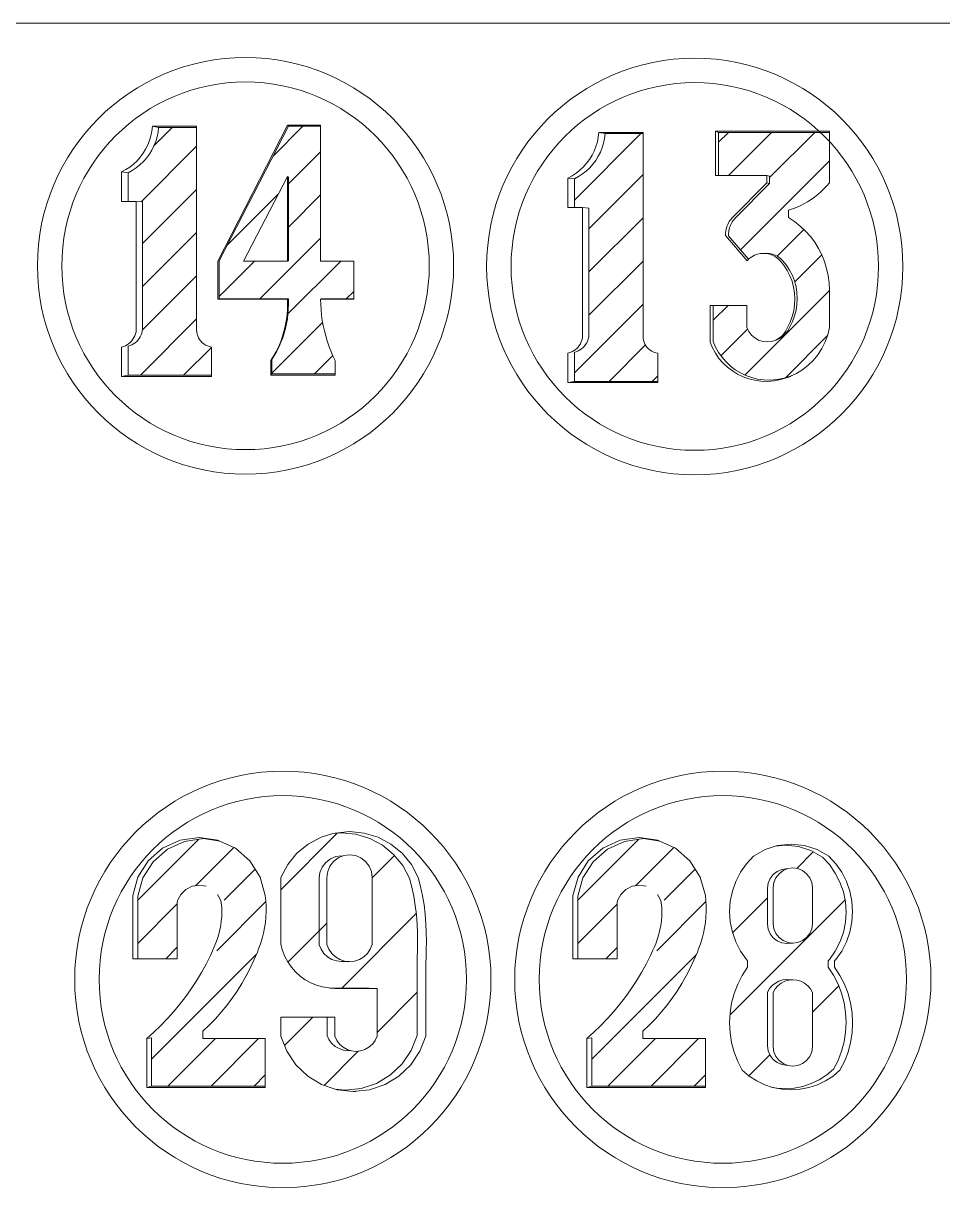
# Model space of a CAD drawing. Header units: inches. Extents: x 104 to 9740, y 936 to 6735.
# Drawn here: x 5773.46 to 5808.18, y 5726.14 to 5770.07 of the extents above; entities that cross this region are included whole.
import ezdxf

# ---------------------------------------------------------------- set-up
doc = ezdxf.new("R2010")
doc.units = ezdxf.units.IN
doc.header["$MEASUREMENT"] = 0
pattern_1 = [(45, (5264.4458, 6307.508), (-0.8148213, 0.8148213), [])]

msp = doc.modelspace()

# ---------------------------------------------------------------- hatches: boundary and pattern name
at = {"lineweight": 20}
h = msp.add_hatch(dxfattribs=at)
h.set_pattern_fill('ANSI31', color=256, scale=9.218651)
h.set_pattern_definition(pattern_1)
h.paths.add_polyline_path([(5780.415, 5757.896), (5780.346, 5757.929), (5780.281, 5757.97), (5780.221, 5758.019), (5780.167, 5758.074), (5780.12, 5758.135), (5780.081, 5758.202), (5780.05, 5758.272), (5780.027, 5758.346), (5780.013, 5758.422), (5780.009, 5758.499), (5780.009, 5766.139), (5778.575, 5766.139), (5778.554, 5765.96), (5778.517, 5765.784), (5778.466, 5765.612), (5778.399, 5765.445), (5778.319, 5765.284), (5778.224, 5765.131), (5778.117, 5764.987), (5777.998, 5764.853), (5777.867, 5764.729), (5777.726, 5764.617), (5777.576, 5764.518), (5777.418, 5764.432), (5777.418, 5763.35), (5777.73, 5763.35), (5777.968, 5763.333), (5777.968, 5758.529), (5777.958, 5758.455), (5777.94, 5758.382), (5777.915, 5758.311), (5777.883, 5758.244), (5777.843, 5758.18), (5777.797, 5758.121), (5777.745, 5758.067), (5777.688, 5758.019), (5777.626, 5757.977), (5777.56, 5757.941), (5777.49, 5757.913), (5777.418, 5757.893), (5777.418, 5756.793), (5780.564, 5756.793), (5780.564, 5757.856), (5780.489, 5757.872)])
h = msp.add_hatch(dxfattribs=at)
h.set_pattern_fill('ANSI31', color=256, scale=9.218651)
h.set_pattern_definition([(45, (5264.4458, 6307.508), (-0.8148213, 0.8148213), [])])
h.paths.add_polyline_path([(5784.689, 5766.186), (5783.472, 5766.186), (5780.861, 5761.101), (5780.861, 5759.675), (5783.472, 5759.675), (5783.473, 5759.461), (5783.469, 5759.279), (5783.456, 5759.097), (5783.434, 5758.915), (5783.403, 5758.735), (5783.364, 5758.557), (5783.316, 5758.38), (5783.259, 5758.207), (5783.194, 5758.036), (5783.121, 5757.869), (5783.04, 5757.705), (5782.951, 5757.545), (5782.854, 5757.39), (5782.854, 5756.841), (5785.244, 5756.841), (5785.244, 5757.348), (5785.157, 5757.528), (5785.078, 5757.711), (5785.005, 5757.897), (5784.94, 5758.085), (5784.882, 5758.276), (5784.831, 5758.469), (5784.789, 5758.664), (5784.753, 5758.86), (5784.726, 5759.058), (5784.706, 5759.257), (5784.693, 5759.456), (5784.688, 5759.675), (5785.938, 5759.675), (5785.938, 5761.096), (5784.689, 5761.096)])
h.paths.add_polyline_path([(5783.44, 5764.288), (5783.472, 5764.262), (5783.472, 5761.101), (5783.44, 5761.096), (5781.774, 5761.096)], flags=16)
h = msp.add_hatch(dxfattribs=at)
h.set_pattern_fill('ANSI31', color=256, scale=9.218651)
h.set_pattern_definition(pattern_1)
h.paths.add_polyline_path([(5797.268, 5757.663), (5797.199, 5757.696), (5797.133, 5757.737), (5797.073, 5757.786), (5797.02, 5757.841), (5796.973, 5757.902), (5796.934, 5757.969), (5796.902, 5758.039), (5796.88, 5758.113), (5796.866, 5758.189), (5796.862, 5758.266), (5796.862, 5765.906), (5795.428, 5765.906), (5795.407, 5765.727), (5795.37, 5765.551), (5795.318, 5765.379), (5795.252, 5765.212), (5795.171, 5765.052), (5795.077, 5764.898), (5794.97, 5764.754), (5794.851, 5764.62), (5794.72, 5764.496), (5794.579, 5764.384), (5794.429, 5764.285), (5794.271, 5764.199), (5794.271, 5763.117), (5794.583, 5763.117), (5794.821, 5763.1), (5794.821, 5758.296), (5794.811, 5758.222), (5794.793, 5758.149), (5794.768, 5758.078), (5794.735, 5758.011), (5794.696, 5757.947), (5794.65, 5757.888), (5794.598, 5757.834), (5794.541, 5757.786), (5794.479, 5757.744), (5794.413, 5757.708), (5794.343, 5757.68), (5794.271, 5757.66), (5794.271, 5756.56), (5797.417, 5756.56), (5797.417, 5757.623), (5797.341, 5757.639)])
h = msp.add_hatch(dxfattribs=at)
h.set_pattern_fill('ANSI31', color=256, scale=9.218651)
h.set_pattern_definition(pattern_1)
h.paths.add_polyline_path([(5803.9, 5765.953), (5799.715, 5765.953), (5799.715, 5764.332), (5801.54, 5764.332), (5801.639, 5764.304), (5801.639, 5764.029), (5800.348, 5762.726), (5800.268, 5762.632), (5800.233, 5762.582), (5800.201, 5762.529), (5800.173, 5762.474), (5800.149, 5762.417), (5800.129, 5762.359), (5800.113, 5762.299), (5800.102, 5762.239), (5800.091, 5762.116), (5800.092, 5762.055), (5800.851, 5761.17), (5800.875, 5761.194), (5800.97, 5761.263), (5801.074, 5761.318), (5801.184, 5761.358), (5801.299, 5761.382), (5801.416, 5761.39), (5801.516, 5761.391), (5801.632, 5761.383), (5801.745, 5761.359), (5801.854, 5761.319), (5801.957, 5761.265), (5802.051, 5761.196), (5802.134, 5761.116), (5802.275, 5760.942), (5802.397, 5760.755), (5802.5, 5760.556), (5802.58, 5760.347), (5802.639, 5760.131), (5802.675, 5759.91), (5802.687, 5759.687), (5802.676, 5759.464), (5802.642, 5759.243), (5802.585, 5759.026), (5802.506, 5758.817), (5802.406, 5758.617), (5802.335, 5758.469), (5802.235, 5758.339), (5802.11, 5758.231), (5801.967, 5758.151), (5801.871, 5758.119), (5801.713, 5758.069), (5801.548, 5758.052), (5801.383, 5758.069), (5801.224, 5758.119), (5801.079, 5758.2), (5800.954, 5758.308), (5800.853, 5758.44), (5800.781, 5758.589), (5800.781, 5759.422), (5799.513, 5759.422), (5799.513, 5758.067), (5799.603, 5757.856), (5799.715, 5757.655), (5799.847, 5757.467), (5799.997, 5757.294), (5800.164, 5757.136), (5800.347, 5756.997), (5800.543, 5756.877), (5800.75, 5756.778), (5800.967, 5756.701), (5801.19, 5756.647), (5801.417, 5756.615), (5801.647, 5756.608), (5801.923, 5756.631), (5802.195, 5756.685), (5802.46, 5756.77), (5802.655, 5756.858), (5802.864, 5756.984), (5803.086, 5757.155), (5803.288, 5757.349), (5803.466, 5757.566), (5803.617, 5757.801), (5803.741, 5758.053), (5803.836, 5758.317), (5803.9, 5758.589), (5803.9, 5760.007), (5803.888, 5760.28), (5803.853, 5760.551), (5803.795, 5760.818), (5803.714, 5761.079), (5803.612, 5761.332), (5803.488, 5761.576), (5803.344, 5761.807), (5803.18, 5762.026), (5802.998, 5762.23), (5802.8, 5762.418), (5802.586, 5762.588), (5802.358, 5762.739), (5802.358, 5763.016), (5802.508, 5763.066), (5802.654, 5763.123), (5802.798, 5763.187), (5802.938, 5763.258), (5803.074, 5763.336), (5803.207, 5763.42), (5803.335, 5763.511), (5803.458, 5763.609), (5803.577, 5763.712), (5803.69, 5763.821), (5803.798, 5763.935), (5803.9, 5764.055)])
h = msp.add_hatch(dxfattribs=at)
h.set_pattern_fill('ANSI31', color=256, scale=17)
h.set_pattern_definition([(45, (4831.5776, 6621.9508), (-1.502602, 1.502602), [])])
h.paths.add_polyline_path([(5788.333, 5734.67), (5788.34, 5734.799), (5788.35, 5735.116), (5788.352, 5735.434), (5788.345, 5735.751), (5788.331, 5736.068), (5788.305, 5736.44), (5788.265, 5736.787), (5788.21, 5737.133), (5788.138, 5737.475), (5788.052, 5737.813), (5787.794, 5738.294), (5787.447, 5738.715), (5787.025, 5739.06), (5786.544, 5739.316), (5786.023, 5739.474), (5785.48, 5739.528), (5785.153, 5739.496), (5784.708, 5739.361), (5784.222, 5739.102), (5783.796, 5738.753), (5783.446, 5738.328), (5783.186, 5737.843), (5783.186, 5735.311), (5783.249, 5735.082), (5783.337, 5734.863), (5783.45, 5734.654), (5783.585, 5734.46), (5783.742, 5734.282), (5783.917, 5734.124), (5784.11, 5733.985), (5784.316, 5733.87), (5784.535, 5733.779), (5784.762, 5733.713), (5784.996, 5733.673), (5785.033, 5733.67), (5786.506, 5733.67), (5786.819, 5733.659), (5786.819, 5731.856), (5786.748, 5731.696), (5786.646, 5731.555), (5786.516, 5731.438), (5786.365, 5731.351), (5786.199, 5731.297), (5786.025, 5731.279), (5785.852, 5731.297), (5785.549, 5731.331), (5785.384, 5731.385), (5785.235, 5731.471), (5785.106, 5731.587), (5785.005, 5731.727), (5784.935, 5731.885), (5784.935, 5732.577), (5783.186, 5732.577), (5783.186, 5731.856), (5783.411, 5731.283), (5783.755, 5730.772), (5784.202, 5730.347), (5784.729, 5730.028), (5785.242, 5729.854), (5785.621, 5729.813), (5786.227, 5729.879), (5786.805, 5730.075), (5787.327, 5730.39), (5787.769, 5730.811), (5788.11, 5731.317), (5788.333, 5731.885)])
h.paths.add_polyline_path([(5786.455, 5734.978), (5786.316, 5734.847), (5786.152, 5734.75), (5785.972, 5734.689), (5785.782, 5734.669), (5785.593, 5734.689), (5785.412, 5734.75), (5785.249, 5734.847), (5785.11, 5734.978), (5785.002, 5735.134), (5784.93, 5735.311), (5784.93, 5737.843), (5784.959, 5738.063), (5785.044, 5738.269), (5785.18, 5738.445), (5785.356, 5738.581), (5785.562, 5738.666), (5785.782, 5738.695), (5786.003, 5738.666), (5786.208, 5738.581), (5786.385, 5738.445), (5786.52, 5738.269), (5786.605, 5738.063), (5786.634, 5737.843), (5786.634, 5735.311), (5786.562, 5735.134)], flags=16)
h = msp.add_hatch(dxfattribs=at)
h.set_pattern_fill('ANSI31', color=256, scale=9.218651)
h.set_pattern_definition([(45, (5142.3769, 6307.508), (-0.8148213, 0.8148213), [])])
h.paths.add_polyline_path([(5782.602, 5731.764), (5780.244, 5731.764), (5780.244, 5732.042), (5780.485, 5732.271), (5780.716, 5732.511), (5780.937, 5732.759), (5781.147, 5733.017), (5781.347, 5733.283), (5781.536, 5733.556), (5781.713, 5733.838), (5781.878, 5734.126), (5782.032, 5734.421), (5782.173, 5734.723), (5782.302, 5735.029), (5782.345, 5735.149), (5782.418, 5735.341), (5782.48, 5735.537), (5782.532, 5735.735), (5782.574, 5735.936), (5782.606, 5736.14), (5782.626, 5736.344), (5782.636, 5736.549), (5782.636, 5736.755), (5782.624, 5736.96), (5782.602, 5737.164), (5782.404, 5737.86), (5782.016, 5738.471), (5781.472, 5738.947), (5780.881, 5739.218), (5780.263, 5739.308), (5779.554, 5739.205), (5778.904, 5738.906), (5778.364, 5738.435), (5777.981, 5737.83), (5777.784, 5737.141), (5777.791, 5736.425), (5777.791, 5734.777), (5779.267, 5734.777), (5779.267, 5736.943), (5779.405, 5737.204), (5779.597, 5737.39), (5779.835, 5737.509), (5780.099, 5737.55), (5780.263, 5737.523), (5780.362, 5737.509), (5780.367, 5737.507), (5780.524, 5737.483), (5780.76, 5737.365), (5780.95, 5737.18), (5781.074, 5736.947), (5781.121, 5736.687), (5781.121, 5736.52), (5781.113, 5736.353), (5781.097, 5736.186), (5781.073, 5736.021), (5781.041, 5735.856), (5781.001, 5735.694), (5780.954, 5735.534), (5780.898, 5735.376), (5780.835, 5735.221), (5780.765, 5735.069), (5780.687, 5734.896), (5780.526, 5734.576), (5780.353, 5734.263), (5780.169, 5733.956), (5779.973, 5733.657), (5779.766, 5733.365), (5779.549, 5733.081), (5779.321, 5732.805), (5779.083, 5732.538), (5778.835, 5732.28), (5778.577, 5732.032), (5778.311, 5731.794), (5778.311, 5729.97), (5782.602, 5729.97)])
h = msp.add_hatch(dxfattribs=at)
h.set_pattern_fill('ANSI31', color=256, scale=9.218651)
h.set_pattern_definition([(45, (5158.9908, 6307.508), (-0.8148213, 0.8148213), [])])
h.paths.add_polyline_path([(5799.216, 5731.764), (5796.858, 5731.764), (5796.858, 5732.042), (5797.099, 5732.271), (5797.33, 5732.511), (5797.551, 5732.759), (5797.761, 5733.017), (5797.961, 5733.283), (5798.149, 5733.556), (5798.327, 5733.838), (5798.492, 5734.126), (5798.646, 5734.421), (5798.787, 5734.723), (5798.915, 5735.029), (5798.959, 5735.149), (5799.031, 5735.341), (5799.094, 5735.537), (5799.146, 5735.735), (5799.188, 5735.936), (5799.219, 5736.14), (5799.24, 5736.344), (5799.25, 5736.549), (5799.249, 5736.755), (5799.238, 5736.96), (5799.216, 5737.164), (5799.017, 5737.86), (5798.63, 5738.471), (5798.086, 5738.947), (5797.495, 5739.218), (5796.877, 5739.308), (5796.168, 5739.205), (5795.517, 5738.906), (5794.978, 5738.435), (5794.595, 5737.83), (5794.398, 5737.141), (5794.405, 5736.425), (5794.405, 5734.777), (5795.881, 5734.777), (5795.881, 5736.943), (5796.019, 5737.204), (5796.21, 5737.39), (5796.449, 5737.509), (5796.713, 5737.55), (5796.877, 5737.523), (5796.976, 5737.509), (5796.981, 5737.507), (5797.138, 5737.483), (5797.374, 5737.365), (5797.563, 5737.18), (5797.688, 5736.947), (5797.735, 5736.687), (5797.735, 5736.52), (5797.727, 5736.353), (5797.711, 5736.186), (5797.687, 5736.021), (5797.655, 5735.856), (5797.615, 5735.694), (5797.568, 5735.534), (5797.512, 5735.376), (5797.449, 5735.221), (5797.379, 5735.069), (5797.3, 5734.896), (5797.14, 5734.576), (5796.967, 5734.263), (5796.783, 5733.956), (5796.587, 5733.657), (5796.38, 5733.365), (5796.163, 5733.081), (5795.935, 5732.805), (5795.696, 5732.538), (5795.448, 5732.28), (5795.191, 5732.032), (5794.924, 5731.794), (5794.924, 5729.97), (5799.216, 5729.97)])
h = msp.add_hatch(dxfattribs=at)
h.set_pattern_fill('ANSI31', color=256, scale=17)
h.set_pattern_definition([(45, (4835.2674, 6621.9863), (-1.502602, 1.502602), [])])
h.paths.add_polyline_path([(5803.856, 5734.698), (5803.9, 5734.746), (5804.121, 5735.063), (5804.298, 5735.407), (5804.426, 5735.771), (5804.505, 5736.15), (5804.531, 5736.536), (5804.505, 5736.922), (5804.426, 5737.3), (5804.298, 5737.665), (5804.121, 5738.009), (5803.9, 5738.326), (5803.638, 5738.61), (5803.203, 5738.855), (5802.727, 5739.005), (5802.23, 5739.056), (5801.855, 5739.018), (5801.472, 5738.896), (5801.033, 5738.65), (5800.768, 5738.363), (5800.545, 5738.043), (5800.366, 5737.695), (5800.236, 5737.327), (5800.158, 5736.945), (5800.131, 5736.555), (5800.158, 5736.165), (5800.236, 5735.783), (5800.366, 5735.415), (5800.545, 5735.067), (5800.768, 5734.747), (5800.813, 5734.699), (5800.813, 5734.46), (5800.609, 5734.146), (5800.44, 5733.813), (5800.306, 5733.463), (5800.209, 5733.102), (5800.151, 5732.732), (5800.131, 5732.359), (5800.151, 5731.985), (5800.209, 5731.615), (5800.306, 5731.254), (5800.44, 5730.904), (5800.609, 5730.571), (5800.869, 5730.352), (5801.154, 5730.168), (5801.46, 5730.022), (5801.755, 5729.924), (5801.895, 5729.897), (5802.23, 5729.876), (5802.566, 5729.897), (5802.896, 5729.961), (5803.215, 5730.066), (5803.518, 5730.211), (5803.8, 5730.393), (5804.057, 5730.61), (5804.225, 5730.94), (5804.358, 5731.286), (5804.453, 5731.644), (5804.511, 5732.01), (5804.531, 5732.38), (5804.511, 5732.75), (5804.453, 5733.116), (5804.358, 5733.474), (5804.225, 5733.82), (5804.057, 5734.151), (5803.856, 5734.462)])
h.paths.add_polyline_path([(5802.821, 5733.924), (5802.958, 5733.853), (5803.079, 5733.757), (5803.18, 5733.639), (5803.256, 5733.505), (5803.256, 5731.458), (5803.231, 5731.267), (5803.157, 5731.089), (5803.04, 5730.936), (5802.887, 5730.819), (5802.71, 5730.745), (5802.519, 5730.72), (5802.328, 5730.745), (5802.106, 5730.783), (5801.929, 5730.856), (5801.778, 5730.972), (5801.662, 5731.123), (5801.589, 5731.299), (5801.564, 5731.488), (5801.564, 5733.516), (5801.64, 5733.649), (5801.739, 5733.765), (5801.859, 5733.86), (5801.995, 5733.93), (5802.142, 5733.974), (5802.295, 5733.989), (5802.519, 5733.983), (5802.673, 5733.968)], flags=16)
h.paths.add_polyline_path([(5802.71, 5735.385), (5802.519, 5735.36), (5802.295, 5735.353), (5802.106, 5735.378), (5801.929, 5735.451), (5801.778, 5735.567), (5801.662, 5735.718), (5801.589, 5735.894), (5801.564, 5736.083), (5801.564, 5737.435), (5801.589, 5737.624), (5801.662, 5737.8), (5801.778, 5737.951), (5801.929, 5738.067), (5802.106, 5738.14), (5802.328, 5738.175), (5802.519, 5738.2), (5802.71, 5738.175), (5802.887, 5738.101), (5803.04, 5737.984), (5803.157, 5737.831), (5803.231, 5737.653), (5803.256, 5737.463), (5803.256, 5736.098), (5803.231, 5735.907), (5803.157, 5735.729), (5803.04, 5735.576), (5802.887, 5735.459)], flags=16)

# ---------------------------------------------------------------- linework, layer by layer
for p, q in [((6054.431, 5770.07), (5667.676, 5770.07)), ((5783.472, 5766.186), (5784.689, 5766.186)), ((5799.597, 5765.998), (5799.597, 5764.332)), ((5799.715, 5765.953), (5799.715, 5764.332)), ((5777.418, 5764.432), (5777.418, 5763.35)), ((5783.44, 5761.096), (5783.44, 5764.288)), ((5794.271, 5764.199), (5794.271, 5763.117)), ((5799.597, 5764.332), (5799.715, 5764.332)), ((5799.715, 5764.332), (5801.54, 5764.332)), ((5801.54, 5764.332), (5801.639, 5764.304)), ((5801.639, 5764.304), (5801.639, 5764.029)), ((5801.871, 5758.119), (5801.713, 5758.069)), ((5777.418, 5756.793), (5780.564, 5756.793)), ((5794.271, 5756.56), (5797.417, 5756.56)), ((5802.365, 5733.968), (5802.217, 5733.924)), ((5802.519, 5733.983), (5802.365, 5733.968))]:
    msp.add_line(p, q, dxfattribs=at)
for points in [[(5777.175, 5756.746), (5780.564, 5756.746), (5780.564, 5756.793), (5780.564, 5757.856), (5780.489, 5757.872), (5780.415, 5757.896), (5780.346, 5757.929), (5780.281, 5757.97), (5780.221, 5758.019), (5780.167, 5758.074), (5780.12, 5758.135), (5780.081, 5758.202), (5780.05, 5758.272), (5780.027, 5758.346), (5780.013, 5758.422), (5780.009, 5758.499), (5780.009, 5766.139), (5780.009, 5766.184), (5778.343, 5766.184), (5778.322, 5766.003), (5778.285, 5765.826), (5778.233, 5765.652), (5778.166, 5765.483), (5778.084, 5765.321), (5777.989, 5765.166), (5777.881, 5765.02), (5777.76, 5764.885), (5777.628, 5764.76), (5777.486, 5764.647), (5777.335, 5764.547), (5777.175, 5764.46), (5777.175, 5763.35), (5777.418, 5763.35), (5777.73, 5763.35), (5777.73, 5758.499), (5777.72, 5758.424), (5777.702, 5758.35), (5777.677, 5758.279), (5777.644, 5758.211), (5777.604, 5758.146), (5777.558, 5758.087), (5777.505, 5758.032), (5777.448, 5757.983), (5777.385, 5757.941), (5777.318, 5757.905), (5777.248, 5757.877), (5777.175, 5757.856), (5777.175, 5756.746), (5777.418, 5756.793), (5777.418, 5757.893), (5777.49, 5757.913), (5777.56, 5757.941), (5777.626, 5757.977), (5777.688, 5758.019), (5777.745, 5758.067), (5777.797, 5758.121), (5777.843, 5758.18), (5777.883, 5758.244), (5777.915, 5758.311), (5777.94, 5758.382), (5777.958, 5758.455), (5777.968, 5758.529), (5777.968, 5763.333), (5777.73, 5763.35)], [(5777.175, 5764.46), (5777.418, 5764.432), (5777.576, 5764.518), (5777.726, 5764.617), (5777.867, 5764.729), (5777.998, 5764.853), (5778.117, 5764.987), (5778.224, 5765.131), (5778.319, 5765.284), (5778.399, 5765.445), (5778.466, 5765.612), (5778.517, 5765.784), (5778.554, 5765.96), (5778.575, 5766.139)], [(5778.343, 5766.184), (5778.575, 5766.139), (5780.009, 5766.139)], [(5780.803, 5759.655), (5780.803, 5761.096), (5783.44, 5766.231)], [(5784.689, 5759.655), (5785.938, 5759.655), (5785.938, 5759.675), (5785.938, 5761.096), (5784.689, 5761.096), (5784.689, 5766.186), (5784.689, 5766.231), (5783.44, 5766.231), (5783.472, 5766.186), (5780.861, 5761.101), (5780.861, 5759.675)], [(5794.028, 5756.513), (5797.417, 5756.513), (5797.417, 5756.56), (5797.417, 5757.623), (5797.341, 5757.639), (5797.268, 5757.663), (5797.199, 5757.696), (5797.133, 5757.737), (5797.073, 5757.786), (5797.02, 5757.841), (5796.973, 5757.902), (5796.934, 5757.969), (5796.902, 5758.039), (5796.88, 5758.113), (5796.866, 5758.189), (5796.862, 5758.266), (5796.862, 5765.906), (5796.862, 5765.951), (5795.196, 5765.951), (5795.175, 5765.77), (5795.138, 5765.593), (5795.086, 5765.419), (5795.019, 5765.25), (5794.937, 5765.088), (5794.842, 5764.933), (5794.734, 5764.787), (5794.613, 5764.652), (5794.481, 5764.527), (5794.339, 5764.414), (5794.188, 5764.314), (5794.028, 5764.227), (5794.028, 5763.117), (5794.271, 5763.117), (5794.583, 5763.117), (5794.583, 5758.266), (5794.573, 5758.191), (5794.555, 5758.117), (5794.53, 5758.046), (5794.497, 5757.978), (5794.457, 5757.913), (5794.411, 5757.854), (5794.358, 5757.799), (5794.3, 5757.75), (5794.238, 5757.708), (5794.171, 5757.672), (5794.101, 5757.644), (5794.028, 5757.623), (5794.028, 5756.513), (5794.271, 5756.56), (5794.271, 5757.66), (5794.343, 5757.68), (5794.413, 5757.708), (5794.479, 5757.744), (5794.541, 5757.786), (5794.598, 5757.834), (5794.65, 5757.888), (5794.696, 5757.947), (5794.735, 5758.011), (5794.768, 5758.078), (5794.793, 5758.149), (5794.811, 5758.222), (5794.821, 5758.296), (5794.821, 5763.1), (5794.583, 5763.117)], [(5794.028, 5764.227), (5794.271, 5764.199), (5794.429, 5764.285), (5794.579, 5764.384), (5794.72, 5764.496), (5794.851, 5764.62), (5794.97, 5764.754), (5795.077, 5764.898), (5795.171, 5765.052), (5795.252, 5765.212), (5795.318, 5765.379), (5795.37, 5765.551), (5795.407, 5765.727), (5795.428, 5765.906)], [(5795.196, 5765.951), (5795.428, 5765.906), (5796.862, 5765.906)], [(5803.086, 5757.155), (5803.288, 5757.349), (5803.466, 5757.566), (5803.617, 5757.801), (5803.741, 5758.053), (5803.836, 5758.317), (5803.9, 5758.589), (5803.9, 5760.007), (5803.888, 5760.28), (5803.853, 5760.551), (5803.795, 5760.818), (5803.714, 5761.079), (5803.612, 5761.332), (5803.488, 5761.576), (5803.344, 5761.807), (5803.18, 5762.026), (5802.998, 5762.23), (5802.8, 5762.418), (5802.586, 5762.588), (5802.358, 5762.739), (5802.358, 5763.016), (5802.508, 5763.066), (5802.654, 5763.123), (5802.798, 5763.187), (5802.938, 5763.258), (5803.074, 5763.336), (5803.207, 5763.42), (5803.335, 5763.511), (5803.458, 5763.609), (5803.577, 5763.712), (5803.69, 5763.821), (5803.798, 5763.935), (5803.9, 5764.055), (5803.9, 5765.953)], [(5801.54, 5764.055), (5800.237, 5762.739), (5800.155, 5762.644), (5800.12, 5762.593), (5800.088, 5762.54), (5800.06, 5762.484), (5800.036, 5762.427), (5800.015, 5762.368), (5799.999, 5762.308), (5799.988, 5762.247), (5799.977, 5762.123), (5799.978, 5762.061), (5800.791, 5761.113), (5800.851, 5761.17), (5800.875, 5761.194), (5800.97, 5761.263), (5801.074, 5761.318), (5801.184, 5761.358), (5801.299, 5761.382), (5801.416, 5761.39)], [(5801.54, 5764.332), (5801.54, 5764.055), (5801.639, 5764.029), (5800.348, 5762.726), (5800.268, 5762.632), (5800.233, 5762.582), (5800.201, 5762.529), (5800.173, 5762.474), (5800.149, 5762.417), (5800.129, 5762.359), (5800.113, 5762.299), (5800.102, 5762.239), (5800.091, 5762.116), (5800.092, 5762.055), (5800.851, 5761.17)], [(5783.44, 5759.655), (5780.803, 5759.655), (5780.861, 5759.675), (5783.472, 5759.675)], [(5785.938, 5759.675), (5784.709, 5759.675), (5784.689, 5759.655), (5784.693, 5759.456), (5784.706, 5759.257), (5784.726, 5759.058), (5784.753, 5758.86), (5784.789, 5758.664), (5784.831, 5758.469), (5784.882, 5758.276), (5784.94, 5758.085), (5785.005, 5757.897), (5785.078, 5757.711), (5785.157, 5757.528), (5785.244, 5757.348), (5785.244, 5756.841), (5785.244, 5756.793), (5782.815, 5756.793), (5782.815, 5757.348), (5782.913, 5757.505), (5783.003, 5757.666), (5783.085, 5757.831), (5783.159, 5758), (5783.224, 5758.173), (5783.281, 5758.348), (5783.33, 5758.526), (5783.37, 5758.706), (5783.401, 5758.888), (5783.423, 5759.071), (5783.436, 5759.255), (5783.44, 5759.44)], [(5783.44, 5759.44), (5783.44, 5759.655), (5783.472, 5759.675), (5783.473, 5759.461), (5783.469, 5759.279), (5783.456, 5759.097), (5783.434, 5758.915), (5783.403, 5758.735), (5783.364, 5758.557), (5783.316, 5758.38), (5783.259, 5758.207), (5783.194, 5758.036), (5783.121, 5757.869), (5783.04, 5757.705), (5782.951, 5757.545), (5782.854, 5757.39), (5782.854, 5756.841)], [(5801.713, 5758.069), (5801.548, 5758.052), (5801.383, 5758.069), (5801.224, 5758.119), (5801.079, 5758.2), (5800.954, 5758.308), (5800.853, 5758.44), (5800.781, 5758.589), (5800.781, 5759.422), (5799.513, 5759.422), (5799.393, 5759.422), (5799.393, 5758.034), (5799.484, 5757.821), (5799.597, 5757.618), (5799.73, 5757.428), (5799.882, 5757.253), (5800.051, 5757.094), (5800.235, 5756.954), (5800.433, 5756.833), (5800.642, 5756.733), (5800.861, 5756.655), (5801.086, 5756.6), (5801.316, 5756.568), (5801.548, 5756.56), (5801.827, 5756.583), (5802.102, 5756.638), (5802.369, 5756.724), (5802.624, 5756.84), (5802.655, 5756.858), (5802.864, 5756.984), (5803.086, 5757.155)], [(5799.513, 5759.422), (5799.513, 5758.067), (5799.603, 5757.856), (5799.715, 5757.655), (5799.847, 5757.467), (5799.997, 5757.294), (5800.164, 5757.136), (5800.347, 5756.997), (5800.543, 5756.877), (5800.75, 5756.778), (5800.967, 5756.701), (5801.19, 5756.647), (5801.417, 5756.615), (5801.647, 5756.608), (5801.923, 5756.631), (5802.195, 5756.685), (5802.46, 5756.77), (5802.655, 5756.858)], [(5782.815, 5756.793), (5782.854, 5756.841), (5785.244, 5756.841)], [(5777.603, 5734.777), (5777.603, 5736.441), (5777.596, 5737.164), (5777.794, 5737.86), (5778.181, 5738.471), (5778.726, 5738.947), (5779.383, 5739.249), (5780.099, 5739.352), (5780.815, 5739.249), (5780.881, 5739.218), (5781.472, 5738.947), (5782.016, 5738.471), (5782.404, 5737.86), (5782.602, 5737.164), (5782.624, 5736.96), (5782.636, 5736.755), (5782.636, 5736.549), (5782.626, 5736.344), (5782.606, 5736.14), (5782.574, 5735.936), (5782.532, 5735.735), (5782.48, 5735.537), (5782.418, 5735.341), (5782.345, 5735.149), (5782.302, 5735.029), (5782.173, 5734.723), (5782.032, 5734.421), (5781.878, 5734.126), (5781.713, 5733.838), (5781.536, 5733.556), (5781.347, 5733.283), (5781.147, 5733.017), (5780.937, 5732.759), (5780.716, 5732.511), (5780.485, 5732.271), (5780.244, 5732.042), (5780.244, 5731.764), (5782.602, 5731.764), (5782.602, 5729.97), (5782.602, 5729.923), (5778.127, 5729.923)], [(5784.708, 5739.361), (5784.222, 5739.102), (5783.796, 5738.753), (5783.446, 5738.328), (5783.186, 5737.843), (5783.186, 5735.311), (5783.249, 5735.082), (5783.337, 5734.863), (5783.45, 5734.654), (5783.585, 5734.46), (5783.742, 5734.282), (5783.917, 5734.124), (5784.11, 5733.985), (5784.316, 5733.87), (5784.535, 5733.779), (5784.762, 5733.713), (5784.996, 5733.673), (5785.033, 5733.67), (5785.232, 5733.659), (5786.819, 5733.659)], [(5784.708, 5739.361), (5785.153, 5739.496), (5785.235, 5739.52), (5785.783, 5739.574), (5786.33, 5739.52), (5786.857, 5739.361), (5787.343, 5739.102), (5787.769, 5738.753), (5788.119, 5738.328), (5788.379, 5737.843), (5788.467, 5737.501), (5788.539, 5737.155), (5788.595, 5736.807), (5788.636, 5736.456), (5788.662, 5736.08), (5788.676, 5735.76), (5788.683, 5735.44), (5788.681, 5735.119), (5788.671, 5734.799), (5788.664, 5734.669), (5788.664, 5731.856), (5788.438, 5731.283), (5788.094, 5730.772), (5787.648, 5730.347), (5787.121, 5730.028), (5786.537, 5729.831), (5786.025, 5729.775)], [(5785.242, 5729.854), (5785.621, 5729.813), (5786.227, 5729.879), (5786.805, 5730.075), (5787.327, 5730.39), (5787.769, 5730.811), (5788.11, 5731.317), (5788.333, 5731.885), (5788.333, 5734.67), (5788.34, 5734.799), (5788.35, 5735.116), (5788.352, 5735.434), (5788.345, 5735.751), (5788.331, 5736.068), (5788.305, 5736.44), (5788.265, 5736.787), (5788.21, 5737.133), (5788.138, 5737.475), (5788.052, 5737.813), (5787.794, 5738.294), (5787.447, 5738.715), (5787.025, 5739.06), (5786.544, 5739.316), (5786.023, 5739.474), (5785.48, 5739.528), (5785.153, 5739.496)], [(5794.217, 5734.777), (5794.217, 5736.441), (5794.21, 5737.164), (5794.408, 5737.86), (5794.795, 5738.471), (5795.34, 5738.947), (5795.997, 5739.249), (5796.713, 5739.352), (5797.428, 5739.249), (5797.495, 5739.218), (5798.086, 5738.947), (5798.63, 5738.471), (5799.017, 5737.86), (5799.216, 5737.164), (5799.238, 5736.96), (5799.249, 5736.755), (5799.25, 5736.549), (5799.24, 5736.344), (5799.219, 5736.14), (5799.188, 5735.936), (5799.146, 5735.735), (5799.094, 5735.537), (5799.031, 5735.341), (5798.959, 5735.149), (5798.915, 5735.029), (5798.787, 5734.723), (5798.646, 5734.421), (5798.492, 5734.126), (5798.327, 5733.838), (5798.149, 5733.556), (5797.961, 5733.283), (5797.761, 5733.017), (5797.551, 5732.759), (5797.33, 5732.511), (5797.099, 5732.271), (5796.858, 5732.042), (5796.858, 5731.764), (5799.216, 5731.764), (5799.216, 5729.97), (5799.216, 5729.923), (5794.741, 5729.923)], [(5777.791, 5734.777), (5777.791, 5736.425), (5777.784, 5737.141), (5777.981, 5737.83), (5778.364, 5738.435), (5778.904, 5738.906), (5779.554, 5739.205), (5780.263, 5739.308), (5780.881, 5739.218)], [(5794.405, 5734.777), (5794.405, 5736.425), (5794.398, 5737.141), (5794.595, 5737.83), (5794.978, 5738.435), (5795.517, 5738.906), (5796.168, 5739.205), (5796.877, 5739.308), (5797.495, 5739.218)], [(5800.813, 5734.46), (5800.813, 5734.699), (5800.768, 5734.747), (5800.545, 5735.067), (5800.366, 5735.415), (5800.236, 5735.783), (5800.158, 5736.165), (5800.131, 5736.555), (5800.158, 5736.945), (5800.236, 5737.327), (5800.366, 5737.695), (5800.545, 5738.043), (5800.768, 5738.363), (5801.033, 5738.65), (5801.472, 5738.896), (5801.855, 5739.018), (5801.953, 5739.049)], [(5801.755, 5729.924), (5801.895, 5729.897), (5802.23, 5729.876), (5802.566, 5729.897), (5802.896, 5729.961), (5803.215, 5730.066), (5803.518, 5730.211), (5803.8, 5730.393), (5804.057, 5730.61), (5804.225, 5730.94), (5804.358, 5731.286), (5804.453, 5731.644), (5804.511, 5732.01), (5804.531, 5732.38), (5804.511, 5732.75), (5804.453, 5733.116), (5804.358, 5733.474), (5804.225, 5733.82), (5804.057, 5734.151), (5803.856, 5734.462), (5803.856, 5734.698), (5803.9, 5734.746), (5804.121, 5735.063), (5804.298, 5735.407), (5804.426, 5735.771), (5804.505, 5736.15), (5804.531, 5736.536), (5804.505, 5736.922), (5804.426, 5737.3), (5804.298, 5737.665), (5804.121, 5738.009), (5803.9, 5738.326), (5803.638, 5738.61), (5803.203, 5738.855), (5802.727, 5739.005), (5802.23, 5739.056), (5801.855, 5739.018)], [(5804.095, 5734.46), (5804.095, 5734.699), (5804.14, 5734.747), (5804.363, 5735.067), (5804.542, 5735.415), (5804.672, 5735.783), (5804.75, 5736.165), (5804.777, 5736.555), (5804.75, 5736.945), (5804.672, 5737.327), (5804.542, 5737.695), (5804.363, 5738.043), (5804.14, 5738.363), (5803.875, 5738.65), (5803.436, 5738.896), (5802.955, 5739.049), (5802.454, 5739.1), (5801.953, 5739.049)], [(5785.48, 5738.657), (5785.261, 5738.628), (5785.058, 5738.544), (5784.883, 5738.41), (5784.749, 5738.235), (5784.665, 5738.032), (5784.636, 5737.813), (5784.636, 5735.306), (5784.707, 5735.131), (5784.814, 5734.976), (5784.952, 5734.847), (5785.114, 5734.75), (5785.292, 5734.691), (5785.48, 5734.67), (5785.782, 5734.669), (5785.972, 5734.689), (5786.152, 5734.75), (5786.316, 5734.847), (5786.455, 5734.978), (5786.562, 5735.134), (5786.634, 5735.311), (5786.634, 5737.843)], [(5786.634, 5737.843), (5786.605, 5738.063), (5786.52, 5738.269), (5786.385, 5738.445), (5786.208, 5738.581), (5786.003, 5738.666), (5785.782, 5738.695), (5785.562, 5738.666), (5785.356, 5738.581), (5785.18, 5738.445), (5785.044, 5738.269), (5784.959, 5738.063), (5784.93, 5737.843), (5784.93, 5735.311), (5785.002, 5735.134), (5785.11, 5734.978), (5785.249, 5734.847), (5785.412, 5734.75), (5785.593, 5734.689), (5785.782, 5734.669)], [(5802.328, 5738.175), (5802.15, 5738.101), (5801.997, 5737.984), (5801.88, 5737.831), (5801.806, 5737.653), (5801.781, 5737.463), (5801.781, 5736.098), (5801.806, 5735.907), (5801.88, 5735.729), (5801.997, 5735.576), (5802.15, 5735.459), (5802.328, 5735.385), (5802.519, 5735.36)], [(5777.603, 5734.777), (5777.791, 5734.777), (5779.268, 5734.777), (5779.268, 5736.897), (5779.282, 5736.97), (5779.407, 5737.206), (5779.598, 5737.392), (5779.837, 5737.512), (5780.101, 5737.553), (5780.265, 5737.526), (5780.365, 5737.512), (5780.369, 5737.509)], [(5794.217, 5734.777), (5794.405, 5734.777), (5795.882, 5734.777), (5795.882, 5736.897), (5795.895, 5736.97), (5796.021, 5737.206), (5796.212, 5737.392), (5796.451, 5737.512), (5796.715, 5737.553), (5796.879, 5737.526), (5796.979, 5737.512), (5796.983, 5737.509)], [(5780.792, 5737.204), (5780.918, 5736.968), (5780.965, 5736.706), (5780.965, 5736.537), (5780.957, 5736.368), (5780.941, 5736.2), (5780.917, 5736.033), (5780.885, 5735.867), (5780.845, 5735.703), (5780.796, 5735.541), (5780.74, 5735.382), (5780.677, 5735.225), (5780.606, 5735.072), (5780.527, 5734.897), (5780.364, 5734.574), (5780.19, 5734.258), (5780.004, 5733.948), (5779.806, 5733.646), (5779.597, 5733.351), (5779.378, 5733.064), (5779.147, 5732.786), (5778.907, 5732.516), (5778.656, 5732.256), (5778.396, 5732.005), (5778.127, 5731.764), (5778.127, 5729.923), (5778.311, 5729.97), (5782.602, 5729.97)], [(5797.406, 5737.204), (5797.531, 5736.968), (5797.579, 5736.706), (5797.579, 5736.537), (5797.571, 5736.368), (5797.555, 5736.2), (5797.531, 5736.033), (5797.499, 5735.867), (5797.458, 5735.703), (5797.41, 5735.541), (5797.354, 5735.382), (5797.291, 5735.225), (5797.22, 5735.072), (5797.14, 5734.897), (5796.978, 5734.574), (5796.804, 5734.258), (5796.617, 5733.948), (5796.42, 5733.646), (5796.211, 5733.351), (5795.991, 5733.064), (5795.761, 5732.786), (5795.521, 5732.516), (5795.27, 5732.256), (5795.01, 5732.005), (5794.741, 5731.764), (5794.741, 5729.923), (5794.924, 5729.97), (5799.216, 5729.97)], [(5800.813, 5734.46), (5800.609, 5734.146), (5800.44, 5733.813), (5800.306, 5733.463), (5800.209, 5733.102), (5800.151, 5732.732), (5800.131, 5732.359), (5800.151, 5731.985), (5800.209, 5731.615), (5800.306, 5731.254), (5800.44, 5730.904), (5800.609, 5730.571), (5800.869, 5730.352), (5801.154, 5730.168), (5801.46, 5730.022), (5801.755, 5729.924), (5801.782, 5729.915)], [(5801.782, 5729.915), (5802.115, 5729.851), (5802.454, 5729.829), (5802.793, 5729.851), (5803.126, 5729.915), (5803.448, 5730.022), (5803.754, 5730.168), (5804.039, 5730.352), (5804.299, 5730.571), (5804.468, 5730.904), (5804.602, 5731.254), (5804.699, 5731.615), (5804.757, 5731.985), (5804.777, 5732.359), (5804.757, 5732.732), (5804.699, 5733.102), (5804.602, 5733.463), (5804.468, 5733.813), (5804.299, 5734.146), (5804.095, 5734.46)], [(5786.025, 5731.279), (5786.199, 5731.297), (5786.365, 5731.351), (5786.516, 5731.438), (5786.646, 5731.555), (5786.748, 5731.696), (5786.819, 5731.856), (5786.819, 5733.659), (5786.506, 5733.67), (5785.033, 5733.67)], [(5802.217, 5733.924), (5802.079, 5733.853), (5801.958, 5733.757), (5801.858, 5733.639), (5801.781, 5733.505), (5801.781, 5731.458), (5801.806, 5731.267), (5801.88, 5731.089), (5801.997, 5730.936), (5802.15, 5730.819), (5802.328, 5730.745)], [(5785.925, 5729.764), (5785.312, 5729.831), (5785.242, 5729.854), (5784.729, 5730.028), (5784.202, 5730.347), (5783.755, 5730.772), (5783.411, 5731.283), (5783.186, 5731.856), (5783.186, 5732.577), (5784.935, 5732.577), (5785.232, 5732.577), (5785.232, 5731.856), (5785.303, 5731.696), (5785.405, 5731.555), (5785.535, 5731.438), (5785.686, 5731.351), (5785.852, 5731.297)], [(5786.025, 5731.279), (5785.852, 5731.297), (5785.549, 5731.331), (5785.384, 5731.385), (5785.235, 5731.471), (5785.106, 5731.587), (5785.005, 5731.727), (5784.935, 5731.885), (5784.935, 5732.577)], [(5778.127, 5731.764), (5778.311, 5731.794), (5778.311, 5729.97)], [(5794.741, 5731.764), (5794.924, 5731.794), (5794.924, 5729.97)]]:
    msp.add_lwpolyline(points, dxfattribs=at)
for points in [[(5799.715, 5765.953), (5803.9, 5765.953), (5803.9, 5765.998), (5799.597, 5765.998)], [(5781.774, 5761.096), (5783.44, 5764.288), (5783.472, 5764.262), (5783.472, 5761.101), (5783.44, 5761.096)], [(5801.632, 5761.383), (5801.516, 5761.391), (5801.416, 5761.39), (5801.532, 5761.382), (5801.647, 5761.358), (5801.757, 5761.318), (5801.861, 5761.263), (5801.956, 5761.194), (5802.04, 5761.113), (5802.183, 5760.938), (5802.306, 5760.748), (5802.409, 5760.547), (5802.49, 5760.337), (5802.55, 5760.119), (5802.586, 5759.896), (5802.598, 5759.67), (5802.587, 5759.444), (5802.553, 5759.221), (5802.496, 5759.003), (5802.416, 5758.791), (5802.315, 5758.589), (5802.242, 5758.44), (5802.141, 5758.308), (5802.016, 5758.2), (5801.871, 5758.119), (5801.967, 5758.151), (5802.11, 5758.231), (5802.235, 5758.339), (5802.335, 5758.469), (5802.406, 5758.617), (5802.506, 5758.817), (5802.585, 5759.026), (5802.642, 5759.243), (5802.676, 5759.464), (5802.687, 5759.687), (5802.675, 5759.91), (5802.639, 5760.131), (5802.58, 5760.347), (5802.5, 5760.556), (5802.397, 5760.755), (5802.275, 5760.942), (5802.134, 5761.116), (5802.051, 5761.196), (5801.957, 5761.265), (5801.854, 5761.319), (5801.745, 5761.359)], [(5802.106, 5735.378), (5801.929, 5735.451), (5801.778, 5735.567), (5801.662, 5735.718), (5801.589, 5735.894), (5801.564, 5736.083), (5801.564, 5737.435), (5801.589, 5737.624), (5801.662, 5737.8), (5801.778, 5737.951), (5801.929, 5738.067), (5802.106, 5738.14), (5802.328, 5738.175), (5802.519, 5738.2), (5802.71, 5738.175), (5802.887, 5738.101), (5803.04, 5737.984), (5803.157, 5737.831), (5803.231, 5737.653), (5803.256, 5737.463), (5803.256, 5736.098), (5803.231, 5735.907), (5803.157, 5735.729), (5803.04, 5735.576), (5802.887, 5735.459), (5802.71, 5735.385), (5802.519, 5735.36), (5802.295, 5735.353)], [(5803.04, 5730.936), (5803.157, 5731.089), (5803.231, 5731.267), (5803.256, 5731.458), (5803.256, 5733.505), (5803.18, 5733.639), (5803.079, 5733.757), (5802.958, 5733.853), (5802.821, 5733.924), (5802.673, 5733.968), (5802.519, 5733.983), (5802.295, 5733.989), (5802.142, 5733.974), (5801.995, 5733.93), (5801.859, 5733.86), (5801.739, 5733.765), (5801.64, 5733.649), (5801.564, 5733.516), (5801.564, 5731.488), (5801.589, 5731.299), (5801.662, 5731.123), (5801.778, 5730.972), (5801.929, 5730.856), (5802.106, 5730.783), (5802.328, 5730.745), (5802.519, 5730.72), (5802.71, 5730.745), (5802.887, 5730.819)], [(5786.025, 5729.764), (5786.025, 5729.775), (5785.925, 5729.764)]]:
    msp.add_lwpolyline(points, close=True, dxfattribs=at)
for centre, radius in [((5781.855, 5760.919), 7.858), ((5798.816, 5760.894), 7.858), ((5781.855, 5760.919), 6.936), ((5798.816, 5760.894), 6.936), ((5783.263, 5733.995), 7.858), ((5799.876, 5733.995), 7.858), ((5783.263, 5733.995), 6.936), ((5799.876, 5733.995), 6.936)]:
    msp.add_circle(centre, radius, dxfattribs=at)

doc.saveas('drawing.dxf')
